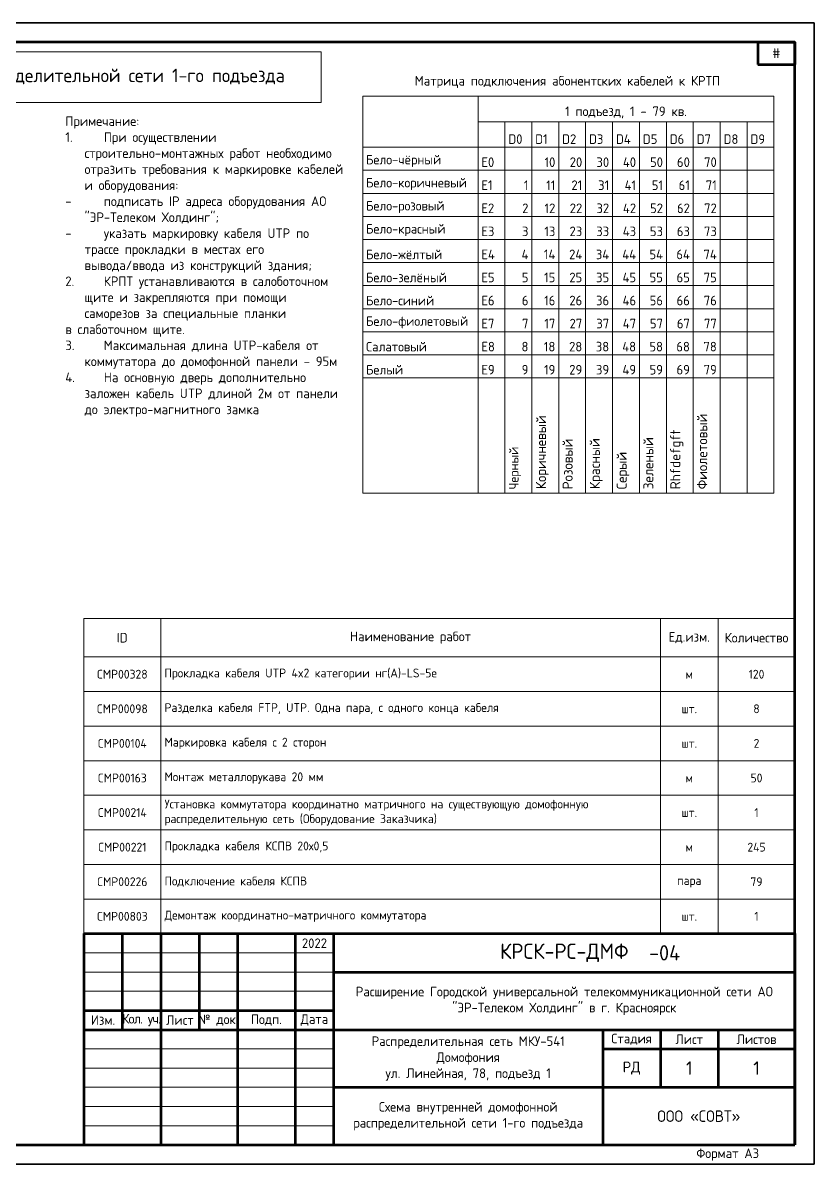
# Model space of a CAD drawing. Header units: millimetres. Extents: x -1818 to 2939, y -1518 to 186.
# Drawn here: x 1683.4 to 1889.3, y -516.9 to -219.9 of the extents above; entities that cross this region are included whole.
import ezdxf

# ---------------------------------------------------------------- set-up
doc = ezdxf.new("R2010")
doc.units = ezdxf.units.MM
doc.layers.add('(034) Оформление_0', color=7, linetype='Continuous', lineweight=9)
doc.layers.add('ВЭ', color=7, linetype='Continuous', plot=False)
doc.layers.add('Текст и таблицы', color=7, linetype='Continuous')
doc.styles.get("Standard").update_dxf_attribs({"font": 'GOST Common.ttf'})

# ---------------------------------------------------------------- blocks, each defined once
blk = doc.blocks.new('*T444')
at = {"layer": '(034) Оформление_0', "lineweight": 60, "transparency": 16777216}
for p, q in [((0, 0), (185, 0)), ((0, 0), (0, -55)), ((10, 0), (10, -25)), ((20, 0), (20, -55)), ((30, 0), (30, -25)), ((40, 0), (40, -55)), ((55, 0), (55, -55)), ((65, 0), (65, -55)), ((185, 0), (185, -55)), ((65, -10), (185, -10)), ((0, -20), (65, -20)), ((0, -25), (185, -25)), ((135, -25), (135, -55)), ((150, -25), (150, -40)), ((165, -25), (165, -40)), ((135, -30), (185, -30)), ((65, -40), (185, -40)), ((0, -55), (185, -55))]:
    blk.add_line(p, q, dxfattribs=at)
at = {"layer": '(034) Оформление_0', "transparency": 16777216}
for p, q in [((0, -5), (65, -5)), ((0, -10), (65, -10)), ((0, -15), (65, -15)), ((0, -30), (65, -30)), ((0, -35), (65, -35)), ((0, -40), (65, -40)), ((0, -45), (65, -45)), ((0, -50), (65, -50))]:
    blk.add_line(p, q, dxfattribs=at)
at = {"layer": '(034) Оформление_0', "color": 0, "lineweight": 60, "transparency": 16777216, "attachment_point": 5}
for s, insert, char_height, width in [('2022', (60, -2.5), 2.5, 10), ('{\\fGOST Common|b0|i0|c0;КРСК-РС-ДМФ', (125, -5), 4, 120), ('{\\fGOST Common|b0|i0|c0;Расширение Городской универсальной телекоммуникационной сети АО "ЭР-Телеком Холдинг" в г. Красноярск', (125, -17.5), 2.5, 120), ('Изм.', (5, -22.5), 2.5, 10), ('{\\T0.9;Кол. уч.}', (15, -22.5), 2.5, 10), ('Лист', (25, -22.5), 2.5, 10), ('№ док.', (35, -22.5), 2.5, 10), ('Подп.', (47.5, -22.5), 2.5, 15), ('Дата', (60, -22.5), 2.5, 10), ('Стадия', (142.5, -27.5), 2.5, 15), ('Лист', (157.5, -27.5), 2.5, 15), ('Листов', (175, -27.5), 2.5, 20), ('{\\fGOST Common|b0|i0|c0;Распределительная сеть МКУ-541^JДомофония^Jул. Линейная, 78, подъезд 1', (100, -32.5), 2.5, 70), ('РД', (142.5, -35), 2.822, 15), ('1', (157.5, -35), 3.5, 15), ('{\\fGOST Common|b0|i0|c0;ООО «СОВТ»', (160, -47.5), 3, 50)]:
    blk.add_mtext(s, dxfattribs=dict(at, insert=insert, char_height=char_height, width=width))
blk = doc.blocks.new('*U443')
blk.add_blockref('*T444', (-185, 55))
blk = doc.blocks.new('*T471')
at = {"lineweight": 60, "transparency": 16777216}
for p, q in [((0, 0), (9.69, 0)), ((0, 0), (0, -5.814)), ((9.69, 0), (9.69, -5.814)), ((0, -5.814), (9.69, -5.814))]:
    blk.add_line(p, q, dxfattribs=at)
at = {"color": 0, "transparency": 16777216, "insert": (4.845, -2.907), "char_height": 2.5, "width": 9.69, "attachment_point": 5}
blk.add_mtext('#', dxfattribs=at)
blk = doc.blocks.new('*U470')
blk.add_blockref('*T471', (-9.69, 0))
blk = doc.blocks.new('*U489')
at = {"layer": '(034) Оформление_0', "lineweight": 60}
blk.add_lwpolyline([(415, 5), (415, 292), (20, 292), (20, 5)], close=True, dxfattribs=at)
at = {"layer": 'ВЭ'}
blk.add_lwpolyline([(420, 297), (0, 297), (0, 0), (420, 0)], close=True, dxfattribs=at)
for name, p in [('*U470', (415, 292)), ('*U443', (415, 5))]:
    blk.add_blockref(name, p)
at = {"insert": (397.5, 2.5), "char_height": 2.5, "width": 35, "attachment_point": 5}
blk.add_mtext('Формат А3', dxfattribs=at)
blk = doc.blocks.new('*T337')
at = {"layer": 'Текст и таблицы', "lineweight": 9, "transparency": 16777216}
for p, q in [((0, 0), (185, 0)), ((0, 0), (0, -82)), ((20, 0), (20, -82)), ((150, 0), (150, -82)), ((165, 0), (165, -82)), ((185, 0), (185, -82)), ((0, -10), (185, -10)), ((0, -19), (185, -19)), ((0, -28), (185, -28)), ((0, -37), (185, -37)), ((0, -46), (185, -46)), ((0, -55), (185, -55)), ((0, -64), (185, -64)), ((0, -73), (185, -73)), ((0, -82), (185, -82))]:
    blk.add_line(p, q, dxfattribs=at)
at = {"layer": 'Текст и таблицы', "color": 0, "transparency": 16777216}
for s, insert, char_height, width, attachment_point in [('ID', (10, -5), 2.5, 17.7483, 5), ('Количество', (175, -5), 2.5, 17.7483, 5), ('CMP00328^J', (10, -14.5), 2.3, 18.0306, 5), ('Прокладка кабеля UTP 4x2 категории нг(А)-LS-5е^J', (20.98, -14.5), 2.3, 128.0306, 4), ('{\\C256;м}', (157.5, -14.5), 2.3, 13.0306, 5), ('CMP00098^J', (10, -23.5), 2.3, 18.0306, 5), ('Разделка кабеля FTP, UTP. Одна пара, с одного конца кабеля^J', (21, -23.5), 2.3, 128, 4), ('{\\C256;шт.}', (157.5, -23.5), 2.3, 13.0306, 5), ('CMP00104^J', (10, -32.5), 2.3, 18.0306, 5), ('Маркировка кабеля с 2 сторон^J', (21, -32.5), 2.3, 128, 4), ('{\\C256;шт.}', (157.5, -32.5), 2.3, 13.0306, 5), ('CMP00163^J', (10, -41.5), 2.3, 18.0306, 5), ('Монтаж металлорукава 20 мм^J', (21, -41.5), 2.3, 128, 4), ('{\\C256;м}', (157.5, -41.5), 2.3, 13.0306, 5), ('Установка коммутатора координатно матричного на существующую домофонную распределительную сеть (Оборудование Заказчика)', (21, -50.5), 2.3, 128, 4), ('CMP00214^J', (10, -50.5), 2.3, 18.0306, 5), ('{\\C256;шт.}', (157.5, -50.5), 2.3, 13.0306, 5), ('CMP00221^J', (10, -59.5), 2.3, 18.0306, 5), ('Прокладка кабеля КСПВ 20х0,5^J', (21, -59.5), 2.3, 128, 4), ('{\\C256;м}', (157.5, -59.5), 2.3, 13.0306, 5), ('CMP00226^J', (10, -68.5), 2.3, 18.0306, 5), ('Подключение кабеля КСПВ^J', (21, -68.5), 2.3, 128, 4), ('пара', (157.5, -68.5), 2.3, 13.0306, 5), ('CMP00803^J', (10, -77.5), 2.3, 18.0306, 5), ('Демонтаж координатно-матричного коммутатора^J', (21, -77.5), 2.3, 128, 4), ('{\\C256;шт.}', (157.5, -77.5), 2.3, 13.0306, 5)]:
    blk.add_mtext(s, dxfattribs=dict(at, insert=insert, char_height=char_height, width=width, attachment_point=attachment_point))
at = {"layer": 'Текст и таблицы', "transparency": 16777216, "attachment_point": 5}
for s, insert, char_height, width in [('Наименование работ', (85, -5), 2.5, 127.7483), ('Ед.изм.', (157.5, -5), 2.5, 12.7483), ('120', (175, -14.5), 2.3, 18.0306), ('8', (175, -23.5), 2.3, 18.0306), ('2', (175, -32.5), 2.3, 18.0306), ('50', (175, -41.5), 2.3, 18.0306), ('1', (175, -50.5), 2.3, 18.0306), ('245', (175, -59.5), 2.3, 18.0306), ('79', (175, -68.5), 2.3, 18.0306), ('1', (175, -77.5), 2.3, 18.0306)]:
    blk.add_mtext(s, dxfattribs=dict(at, insert=insert, char_height=char_height, width=width))
blk = doc.blocks.new('*T339')
at = {"layer": '(034) Оформление_0', "lineweight": 9, "transparency": 16777216}
for p, q in [((0, 0), (30, 0)), ((0, 0), (0, -103.3)), ((107, 0), (107, -103.3)), ((30, -6.65), (30, -13.3)), ((37, -6.65), (107, -6.65)), ((51, -6.65), (51, -103.3)), ((58, -6.65), (58, -103.3)), ((65, -6.65), (65, -103.3)), ((72, -6.65), (72, -103.3)), ((79, -6.65), (79, -103.3)), ((86, -6.65), (86, -103.3)), ((93, -6.65), (93, -103.3)), ((100, -6.65), (100, -103.3)), ((0, -13.3), (30, -13.3)), ((37, -13.3), (107, -13.3)), ((37, -13.3), (37, -19.3)), ((44, -13.3), (44, -103.3)), ((0, -19.3), (30, -19.3)), ((93, -19.3), (107, -19.3)), ((0, -25.3), (37, -25.3)), ((93, -25.3), (107, -25.3)), ((0, -31.3), (30, -31.3)), ((93, -31.3), (107, -31.3)), ((0, -37.3), (37, -37.3)), ((93, -37.3), (107, -37.3)), ((0, -43.3), (30, -43.3)), ((93, -43.3), (107, -43.3)), ((0, -49.3), (37, -49.3)), ((93, -49.3), (107, -49.3)), ((0, -55.3), (30, -55.3)), ((93, -55.3), (107, -55.3)), ((0, -61.3), (37, -61.3)), ((93, -61.3), (107, -61.3)), ((0, -67.3), (30, -67.3)), ((93, -67.3), (107, -67.3)), ((0, -73.3), (44, -73.3)), ((30, -73.3), (30, -103.3)), ((37, -73.3), (37, -103.3)), ((93, -73.3), (107, -73.3)), ((0, -103.3), (107, -103.3))]:
    blk.add_line(p, q, dxfattribs=at)
at = {"layer": '(034) Оформление_0', "lineweight": 15, "transparency": 16777216}
for p, q in [((30, 0), (107, 0)), ((30, 0), (30, -6.65)), ((30, -6.65), (37, -6.65)), ((37, -6.65), (37, -13.3)), ((44, -6.65), (44, -13.3)), ((30, -13.3), (37, -13.3)), ((30, -13.3), (30, -73.3)), ((30, -19.3), (93, -19.3)), ((37, -19.3), (37, -73.3)), ((37, -25.3), (93, -25.3)), ((30, -31.3), (93, -31.3)), ((37, -37.3), (93, -37.3)), ((30, -43.3), (93, -43.3)), ((37, -49.3), (93, -49.3)), ((30, -55.3), (93, -55.3)), ((37, -61.3), (93, -61.3)), ((30, -67.3), (93, -67.3)), ((44, -73.3), (93, -73.3))]:
    blk.add_line(p, q, dxfattribs=at)
at = {"layer": '(034) Оформление_0', "transparency": 16777216, "char_height": 2.5}
for s, insert, width, attachment_point in [('1 подъезд, 1 - 79 кв.', (68.5, -5.77), 75.2452, 8), ('D0', (37.88, -12.43), 5.2452, 7), ('D1', (44.88, -12.43), 5.2452, 7), ('D2', (51.88, -12.43), 5.2452, 7), ('D3', (58.88, -12.43), 5.2452, 7), ('D4', (65.88, -12.43), 5.2452, 7), ('D5', (72.88, -12.43), 5.2452, 7), ('D6', (79.88, -12.43), 5.2452, 7), ('D7', (86.88, -12.43), 5.2452, 7), ('D8', (93.88, -12.43), 5.2452, 7), ('D9', (100.88, -12.43), 5.2452, 7), ('E0', (30.88, -18.43), 5.2452, 7), ('10', (50.12, -18.43), 5.2452, 9), ('20', (57.12, -18.43), 5.2452, 9), ('30', (64.12, -18.43), 5.2452, 9), ('40', (71.12, -18.43), 5.2452, 9), ('50', (78.12, -18.43), 5.2452, 9), ('60', (85.12, -18.43), 5.2452, 9), ('70', (92.12, -18.43), 5.2452, 9), ('E1', (30.88, -24.43), 5.2452, 7), ('1', (43.12, -24.43), 5.2452, 9), ('11', (50.12, -24.43), 5.2452, 9), ('21', (57.12, -24.43), 5.2452, 9), ('31', (64.12, -24.43), 5.2452, 9), ('41', (71.12, -24.43), 5.2452, 9), ('51', (78.12, -24.43), 5.2452, 9), ('61', (85.12, -24.43), 5.2452, 9), ('71', (92.12, -24.43), 5.2452, 9), ('E2', (30.88, -30.43), 5.2452, 7), ('2', (43.12, -30.43), 5.2452, 9), ('12', (50.12, -30.43), 5.2452, 9), ('22', (57.12, -30.43), 5.2452, 9), ('32', (64.12, -30.43), 5.2452, 9), ('42', (71.12, -30.43), 5.2452, 9), ('52', (78.12, -30.43), 5.2452, 9), ('62', (85.12, -30.43), 5.2452, 9), ('72', (92.12, -30.43), 5.2452, 9), ('E3', (30.88, -36.43), 5.2452, 7), ('3', (43.12, -36.43), 5.2452, 9), ('13', (50.12, -36.43), 5.2452, 9), ('23', (57.12, -36.43), 5.2452, 9), ('33', (64.12, -36.43), 5.2452, 9), ('43', (71.12, -36.43), 5.2452, 9), ('53', (78.12, -36.43), 5.2452, 9), ('63', (85.12, -36.43), 5.2452, 9), ('73', (92.12, -36.43), 5.2452, 9), ('E4', (30.88, -42.43), 5.2452, 7), ('4', (43.12, -42.43), 5.2452, 9), ('14', (50.12, -42.43), 5.2452, 9), ('24', (57.12, -42.43), 5.2452, 9), ('34', (64.12, -42.43), 5.2452, 9), ('44', (71.12, -42.43), 5.2452, 9), ('54', (78.12, -42.43), 5.2452, 9), ('64', (85.12, -42.43), 5.2452, 9), ('74', (92.12, -42.43), 5.2452, 9), ('E5', (30.88, -48.43), 5.2452, 7), ('5', (43.12, -48.43), 5.2452, 9), ('15', (50.12, -48.43), 5.2452, 9), ('25', (57.12, -48.43), 5.2452, 9), ('35', (64.12, -48.43), 5.2452, 9), ('45', (71.12, -48.43), 5.2452, 9), ('55', (78.12, -48.43), 5.2452, 9), ('65', (85.12, -48.43), 5.2452, 9), ('75', (92.12, -48.43), 5.2452, 9), ('E6', (30.88, -54.43), 5.2452, 7), ('6', (43.12, -54.43), 5.2452, 9), ('16', (50.12, -54.43), 5.2452, 9), ('26', (57.12, -54.43), 5.2452, 9), ('36', (64.12, -54.43), 5.2452, 9), ('46', (71.12, -54.43), 5.2452, 9), ('56', (78.12, -54.43), 5.2452, 9), ('66', (85.12, -54.43), 5.2452, 9), ('76', (92.12, -54.43), 5.2452, 9), ('E7', (30.88, -60.43), 5.2452, 7), ('7', (43.12, -60.43), 5.2452, 9), ('17', (50.12, -60.43), 5.2452, 9), ('27', (57.12, -60.43), 5.2452, 9), ('37', (64.12, -60.43), 5.2452, 9), ('47', (71.12, -60.43), 5.2452, 9), ('57', (78.12, -60.43), 5.2452, 9), ('67', (85.12, -60.43), 5.2452, 9), ('77', (92.12, -60.43), 5.2452, 9), ('E8', (30.88, -66.43), 5.2452, 7), ('8', (43.12, -66.43), 5.2452, 9), ('18', (50.12, -66.43), 5.2452, 9), ('28', (57.12, -66.43), 5.2452, 9), ('38', (64.12, -66.43), 5.2452, 9), ('48', (71.12, -66.43), 5.2452, 9), ('58', (78.12, -66.43), 5.2452, 9), ('68', (85.12, -66.43), 5.2452, 9), ('78', (92.12, -66.43), 5.2452, 9), ('E9', (30.88, -72.43), 5.2452, 7), ('9', (43.12, -72.43), 5.2452, 9), ('19', (50.12, -72.43), 5.2452, 9), ('29', (57.12, -72.43), 5.2452, 9), ('39', (64.12, -72.43), 5.2452, 9), ('49', (71.12, -72.43), 5.2452, 9), ('59', (78.12, -72.43), 5.2452, 9), ('69', (85.12, -72.43), 5.2452, 9), ('79', (92.12, -72.43), 5.2452, 9)]:
    blk.add_mtext(s, dxfattribs=dict(at, insert=insert, width=width, attachment_point=attachment_point))
at = {"layer": '(034) Оформление_0', "color": 0, "transparency": 16777216, "char_height": 2.4694, "width": 28.2452, "attachment_point": 7}
for s, insert in [('{\\fGOST Common|b0|i0|c0;Бело-чёрный', (0.88, -18.43)), ('{\\fGOST Common|b0|i0|c0;Бело-коричневый', (0.88, -24.43)), ('{\\fGOST Common|b0|i0|c0;Бело-розовый', (0.88, -30.43)), ('{\\fGOST Common|b0|i0|c0;Бело-красный', (0.88, -36.43)), ('{\\fGOST Common|b0|i0|c0;Бело-жёлтый', (0.88, -42.43)), ('{\\fGOST Common|b0|i0|c0;Бело-зелёный', (0.88, -48.43)), ('{\\fGOST Common|b0|i0|c0;Бело-синий', (0.88, -54.43)), ('{\\fGOST Common|b0|i0|c0;Бело-фиолетовый', (0.88, -60.43)), ('{\\fGOST Common|b0|i0|c0;Салатовый', (0.88, -66.43)), ('{\\fGOST Common|b0|i0|c0;Белый', (0.88, -72.43))]:
    blk.add_mtext(s, dxfattribs=dict(at, insert=insert))
at = {"layer": '(034) Оформление_0', "color": 0, "transparency": 16777216, "width": 28, "attachment_point": 7, "rotation": 90}
for s, insert, char_height in [('{\\fGOST Common|b0|i0|c0;Фиолетовый', (89.63, -102.3), 2.6323), ('{\\fGOST Common|b0|i0|c0;Коричневый', (48.42, -102.3), 2.6323), ('{\\fGOST Common|b0|i0|c0;Зеленый', (75.63, -102.3), 2.6323), ('{\\fGOST Common|b0|i0|c0;Rhfdefgft', (83.42, -102.3), 2.6323), ('{\\fGOST Common|b0|i0|c0;Черный', (41.21, -102.3), 2.4694), ('{\\fGOST Common|b0|i0|c0;Розовый', (54.63, -102.3), 2.6323), ('{\\fGOST Common|b0|i0|c0;Красный', (62.42, -102.3), 2.6323), ('{\\fGOST Common|b0|i0|c0;Серый', (69.42, -102.3), 2.6323), ('{\\fGOST Common|b0|i0|c0;', (96.63, -102.3), 2.6323), ('{\\fGOST Common|b0|i0|c0;', (103.63, -102.3), 2.6323)]:
    blk.add_mtext(s, dxfattribs=dict(at, insert=insert, char_height=char_height))
blk = doc.blocks.new('*T344')
at = {"layer": 'Defpoints', "color": 8, "linetype": 'ByBlock', "lineweight": 0, "transparency": 16777216}
for p, q in [((0, 0), (169.77, 0)), ((0, 0), (0, -13.18)), ((169.77, 0), (169.77, -13.18)), ((0, -13.18), (169.77, -13.18))]:
    blk.add_line(p, q, dxfattribs=at)
at = {"color": 0, "transparency": 16777216, "insert": (84.89, -6.59), "char_height": 3.5, "width": 169.7742, "attachment_point": 5}
blk.add_mtext('{\\fGOST Common|b0|i0|c0;Схема внутренней домофонной распределительной сети 1-го подъезда', dxfattribs=at)
blk = doc.blocks.new('*T349')
at = {"layer": 'Defpoints', "color": 8, "linetype": 'ByBlock', "lineweight": 0, "transparency": 16777216}
for p, q in [((0, 0), (70, 0)), ((0, 0), (0, -15)), ((70, 0), (70, -15)), ((0, -15), (70, -15))]:
    blk.add_line(p, q, dxfattribs=at)
at = {"color": 0, "transparency": 16777216, "insert": (35, -7.5), "char_height": 2.5, "width": 70, "attachment_point": 5}
blk.add_mtext('{\\fGOST Common|b0|i0|c0;Схема внутренней домофонной распределительной сети 1-го подъезда', dxfattribs=at)

msp = doc.modelspace()

# ---------------------------------------------------------------- linework, layer by layer
at = {"layer": 'ВЭ'}
msp.add_lwpolyline([(1469.28, -219.91), (1889.28, -219.91), (1889.28, -516.91), (1469.28, -516.91)], close=True, dxfattribs=at)

# ---------------------------------------------------------------- block references
at = {"layer": '(034) Оформление_0'}
msp.add_blockref('*U489', (1469.28, -516.91), dxfattribs=at)
for name, p in [('*T344', (1591.22, -227.49)), ('*T339', (1771.83, -238.99)), ('*T337', (1699.28, -374.91)), ('*T349', (1764.28, -496.91))]:
    msp.add_blockref(name, p)

# ---------------------------------------------------------------- texts
for s, insert, char_height, width, attachment_point in [('Матрица подключения абонентских кабелей к КРТП', (1785.37, -233.74), 2.5, 84.9767, 1), ('Примечание: \\P\\pi-5,l5;1.^IПри осуществлении строительно-монтажных работ необходимо отразить требования к маркировке кабелей и оборудования: \\P-^Iподписать IP адреса оборудования АО "ЭР-Телеком Холдинг"; \\P-^Iуказать маркировку кабеля UTP по трассе прокладки\\~в местах его вывода/ввода из конструкций здания; \\P2.^IКРПТ устанавливаются в салоботочном щите и закрепляются при помощи саморезов за специальные планки\\Pв слаботочном щите.\\P3.^IМаксимальная длина UTP-кабеля от коммутатора до домофонной панели - 95м\\P4.^IНа основную дверь дополнительно заложен кабель UTP длиной 2м от панели до электро-магнитного замка', (1694.48, -322.43), 2.5, 72.8722, 7), ('-04', (1846.33, -461.91), 4, 48.846, 4), ('1', (1874.28, -491.91), 3.5, 20, 5)]:
    msp.add_mtext(s, dxfattribs=dict(at, insert=insert, char_height=char_height, width=width, attachment_point=attachment_point))

doc.saveas('drawing.dxf')
